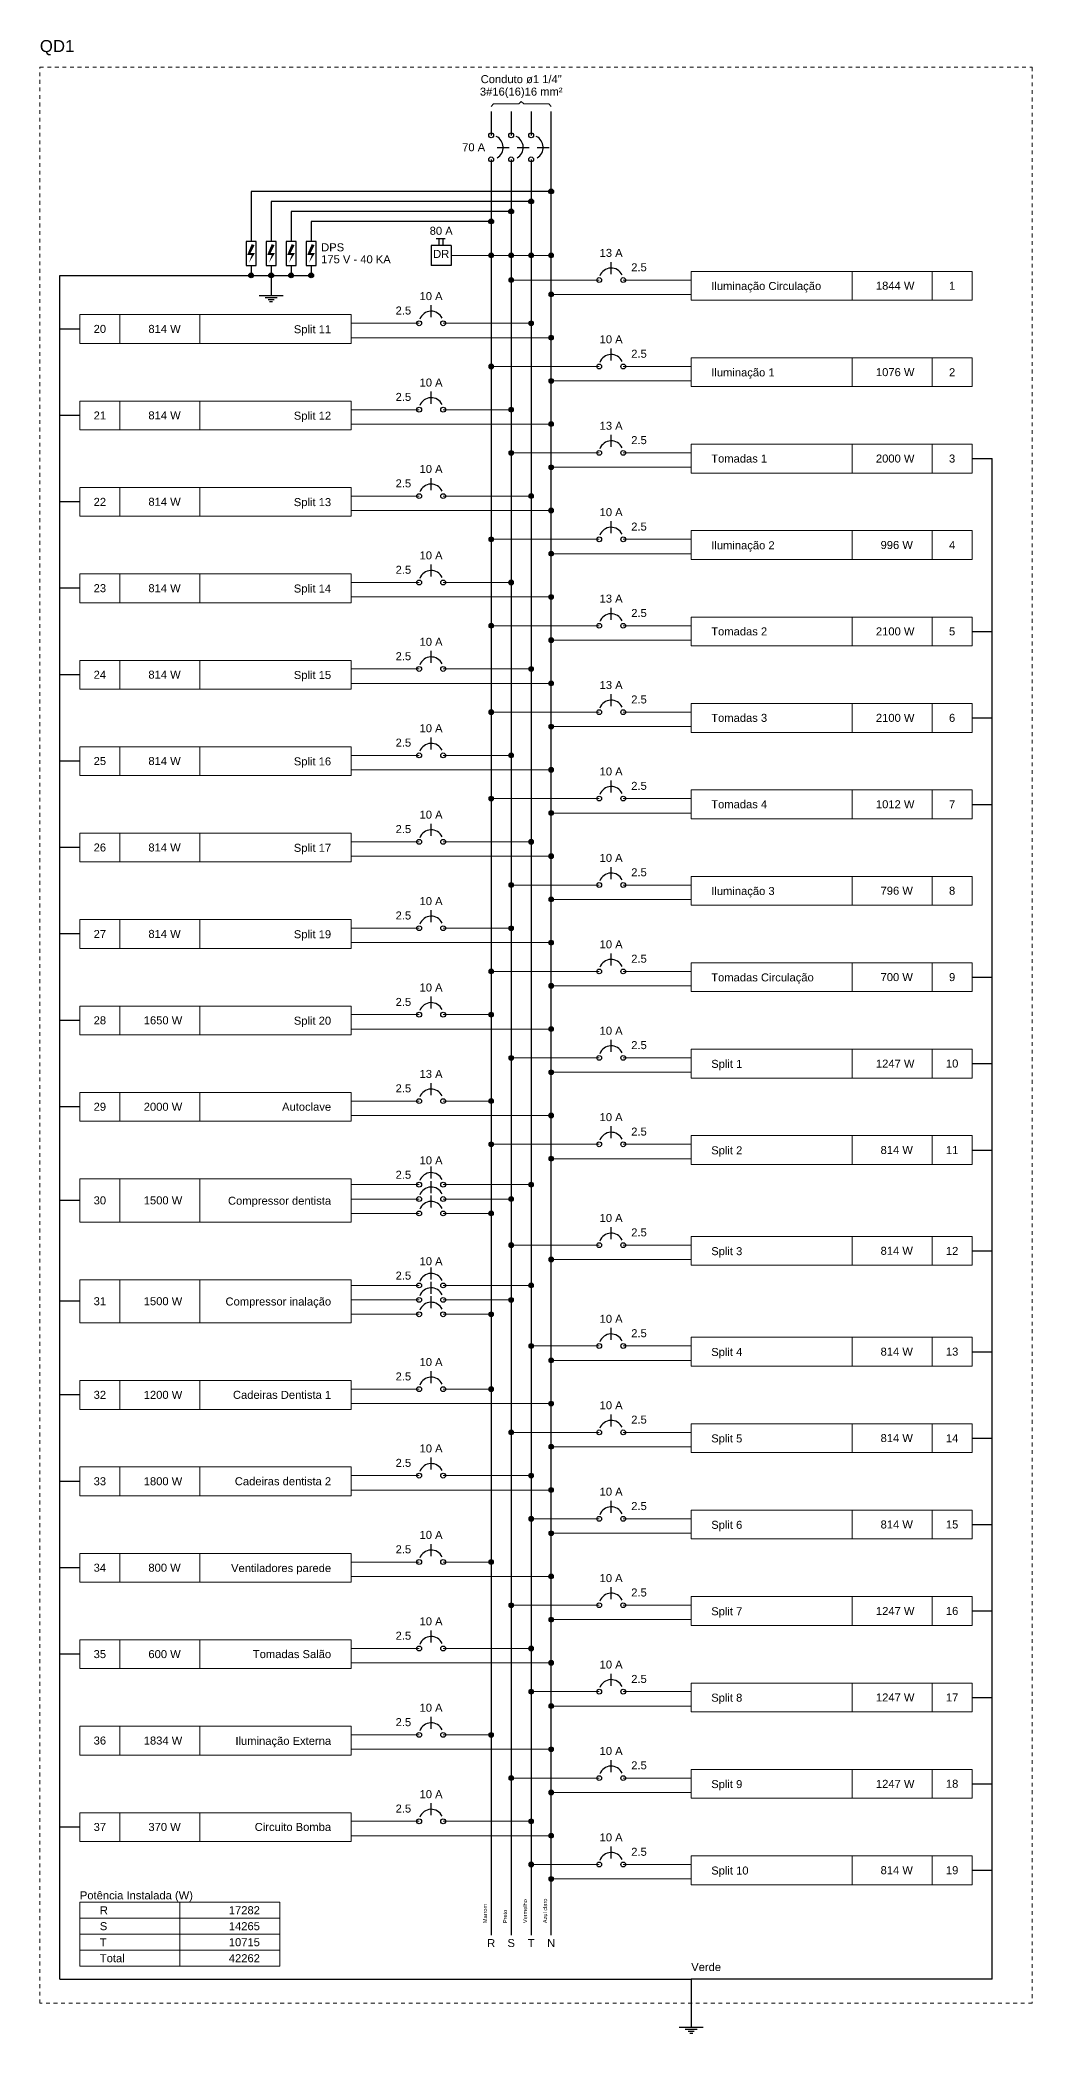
# Model space of a CAD drawing. Header units: millimetres. Extents: x -130 to 1399, y -90 to 1288.
# Drawn here: x 1219.5 to 1245.7, y 1201.4 to 1254.1 of the extents above; entities that cross this region are included whole.
import ezdxf

# ---------------------------------------------------------------- set-up
doc = ezdxf.new("R2010")
doc.units = ezdxf.units.MM
doc.header["$LTSCALE"] = 0.01
doc.linetypes.add('DOT2', pattern=[3.175, 0, -3.175])
for name, color, linetype, lineweight in [('DI-Barramento Fase 1', 6, 'Continuous', 30), ('DI-Barramento Fase 2', 6, 'Continuous', 30), ('DI-Barramento Fase 3', 6, 'Continuous', 30), ('DI-Barramento Neutro', 6, 'Continuous', 30), ('DI-Disjuntor', 1, 'Continuous', 30), ('DI-Fios', 3, 'Continuous', 30), ('DI-Linhas do diagrama', 9, 'Continuous', 20), ('DI-Pontilhado', 7, 'Continuous', 20), ('DI-Textos do diagrama', 7, 'Continuous', 20), ('DI-Título do diagrama', 3, 'Continuous', 30)]:
    doc.layers.add(name, color=color, linetype=linetype, lineweight=lineweight)
doc.styles.add('ARIAL', font='arial.ttf')

msp = doc.modelspace()

# ---------------------------------------------------------------- hatches: boundary and pattern name
at = {"layer": 'DI-Textos do diagrama', "linetype": 'Continuous'}
for points in [[(1225.071, 1248.725), (1225.145, 1248.693), (1225.039, 1248.484), (1225.156, 1248.484), (1224.997, 1248.23), (1225.071, 1248.433), (1224.949, 1248.433), (1225.071, 1248.725)], [(1225.601, 1248.725), (1225.675, 1248.693), (1225.569, 1248.484), (1225.685, 1248.484), (1225.527, 1248.23), (1225.601, 1248.433), (1225.479, 1248.433), (1225.601, 1248.725)], [(1226.13, 1248.725), (1226.204, 1248.693), (1226.098, 1248.484), (1226.215, 1248.484), (1226.056, 1248.23), (1226.13, 1248.433), (1226.008, 1248.433), (1226.13, 1248.725)], [(1226.66, 1248.725), (1226.734, 1248.693), (1226.628, 1248.484), (1226.744, 1248.484), (1226.586, 1248.23), (1226.66, 1248.433), (1226.538, 1248.433), (1226.66, 1248.725)]]:
    msp.add_hatch(color=256, dxfattribs=at).paths.add_polyline_path(points)

# ---------------------------------------------------------------- linework, layer by layer
at = {"layer": 'DI-Barramento Fase 1', "linetype": 'Continuous'}
for p, q in [((1231.409, 1252.237), (1231.409, 1251.602)), ((1231.409, 1250.966), (1231.409, 1203.968))]:
    msp.add_line(p, q, dxfattribs=at)
at = {"layer": 'DI-Barramento Fase 2', "linetype": 'Continuous'}
for p, q in [((1231.939, 1252.237), (1231.939, 1251.602)), ((1231.939, 1250.966), (1231.939, 1203.968))]:
    msp.add_line(p, q, dxfattribs=at)
at = {"layer": 'DI-Barramento Fase 3', "linetype": 'Continuous'}
for p, q in [((1232.468, 1252.237), (1232.468, 1251.602)), ((1232.468, 1250.966), (1232.468, 1203.968))]:
    msp.add_line(p, q, dxfattribs=at)
at = {"layer": 'DI-Barramento Neutro', "linetype": 'Continuous'}
msp.add_line((1232.998, 1203.968), (1232.998, 1252.237), dxfattribs=at)
at = {"layer": 'DI-Disjuntor', "linetype": 'Continuous'}
for p, q in [((1231.568, 1251.284), (1231.886, 1251.284)), ((1232.098, 1251.284), (1232.415, 1251.284)), ((1232.627, 1251.284), (1232.945, 1251.284)), ((1229.953, 1248.875), (1230.191, 1248.875)), ((1230.033, 1248.689), (1230.033, 1248.875)), ((1230.138, 1248.689), (1230.138, 1248.875)), ((1229.821, 1248.689), (1229.821, 1248.16)), ((1230.35, 1248.689), (1229.821, 1248.689)), ((1230.35, 1248.689), (1230.35, 1248.16)), ((1234.586, 1247.931), (1234.586, 1248.249)), ((1230.35, 1248.16), (1229.821, 1248.16)), ((1229.821, 1246.787), (1229.821, 1247.105)), ((1234.586, 1245.644), (1234.586, 1245.961)), ((1229.821, 1244.5), (1229.821, 1244.818)), ((1234.586, 1243.356), (1234.586, 1243.674)), ((1229.821, 1242.212), (1229.821, 1242.53)), ((1234.586, 1241.069), (1234.586, 1241.386)), ((1229.821, 1239.925), (1229.821, 1240.243)), ((1234.586, 1238.781), (1234.586, 1239.099)), ((1229.821, 1237.638), (1229.821, 1237.955)), ((1234.586, 1236.494), (1234.586, 1236.812)), ((1229.821, 1235.35), (1229.821, 1235.668)), ((1234.586, 1234.206), (1234.586, 1234.524)), ((1229.821, 1233.063), (1229.821, 1233.38)), ((1234.586, 1231.919), (1234.586, 1232.237)), ((1229.821, 1230.775), (1229.821, 1231.093)), ((1234.586, 1229.632), (1234.586, 1229.949)), ((1229.821, 1228.488), (1229.821, 1228.806)), ((1234.586, 1227.344), (1234.586, 1227.662)), ((1229.821, 1226.2), (1229.821, 1226.518)), ((1234.586, 1225.057), (1234.586, 1225.374)), ((1229.821, 1223.989), (1229.821, 1224.307)), ((1229.821, 1223.608), (1229.821, 1223.926)), ((1229.821, 1223.227), (1229.821, 1223.544)), ((1234.586, 1222.388), (1234.586, 1222.706)), ((1229.821, 1221.32), (1229.821, 1221.638)), ((1229.821, 1220.939), (1229.821, 1221.257)), ((1229.821, 1220.558), (1229.821, 1220.876)), ((1234.586, 1219.719), (1234.586, 1220.037)), ((1229.821, 1218.576), (1229.821, 1218.893)), ((1234.586, 1217.432), (1234.586, 1217.75)), ((1229.821, 1216.288), (1229.821, 1216.606)), ((1234.586, 1215.144), (1234.586, 1215.462)), ((1229.821, 1214.001), (1229.821, 1214.318)), ((1234.586, 1212.857), (1234.586, 1213.175)), ((1229.821, 1211.713), (1229.821, 1212.031)), ((1234.586, 1210.569), (1234.586, 1210.887)), ((1229.821, 1209.426), (1229.821, 1209.743)), ((1234.586, 1208.282), (1234.586, 1208.6)), ((1229.821, 1207.138), (1229.821, 1207.456)), ((1234.586, 1205.995), (1234.586, 1206.312))]:
    msp.add_line(p, q, dxfattribs=at)
for points in [[(1224.923, 1248.795), (1224.923, 1248.16), (1225.188, 1248.16), (1225.188, 1248.795), (1224.923, 1248.795)], [(1225.452, 1248.795), (1225.452, 1248.16), (1225.717, 1248.16), (1225.717, 1248.795), (1225.452, 1248.795)], [(1225.982, 1248.795), (1225.982, 1248.16), (1226.247, 1248.16), (1226.247, 1248.795), (1225.982, 1248.795)], [(1226.511, 1248.795), (1226.511, 1248.16), (1226.776, 1248.16), (1226.776, 1248.795), (1226.511, 1248.795)]]:
    msp.add_lwpolyline(points, close=True, dxfattribs=at)
for centre in [(1231.409, 1251.602), (1231.939, 1251.602), (1232.468, 1251.602), (1231.409, 1250.966), (1231.939, 1250.966), (1232.468, 1250.966), (1234.269, 1247.772), (1234.904, 1247.772), (1229.503, 1246.628), (1230.138, 1246.628), (1234.269, 1245.485), (1234.904, 1245.485), (1229.503, 1244.341), (1230.138, 1244.341), (1234.269, 1243.197), (1234.904, 1243.197), (1229.503, 1242.054), (1230.138, 1242.054), (1234.269, 1240.91), (1234.904, 1240.91), (1229.503, 1239.766), (1230.138, 1239.766), (1234.269, 1238.622), (1234.904, 1238.622), (1229.503, 1237.479), (1230.138, 1237.479), (1234.269, 1236.335), (1234.904, 1236.335), (1229.503, 1235.191), (1230.138, 1235.191), (1234.269, 1234.048), (1234.904, 1234.048), (1229.503, 1232.904), (1230.138, 1232.904), (1234.269, 1231.76), (1234.904, 1231.76), (1229.503, 1230.616), (1230.138, 1230.616), (1234.269, 1229.473), (1234.904, 1229.473), (1229.503, 1228.329), (1230.138, 1228.329), (1234.269, 1227.185), (1234.904, 1227.185), (1229.503, 1226.042), (1230.138, 1226.042), (1234.269, 1224.898), (1234.904, 1224.898), (1229.503, 1223.83), (1229.503, 1223.449), (1230.138, 1223.83), (1230.138, 1223.449), (1229.503, 1223.068), (1230.138, 1223.068), (1234.269, 1222.229), (1234.904, 1222.229), (1229.503, 1221.162), (1229.503, 1220.78), (1230.138, 1221.162), (1230.138, 1220.78), (1229.503, 1220.399), (1230.138, 1220.399), (1234.269, 1219.56), (1234.904, 1219.56), (1229.503, 1218.417), (1230.138, 1218.417), (1234.269, 1217.273), (1234.904, 1217.273), (1229.503, 1216.129), (1230.138, 1216.129), (1234.269, 1214.986), (1234.904, 1214.986), (1229.503, 1213.842), (1230.138, 1213.842), (1234.269, 1212.698), (1234.904, 1212.698), (1229.503, 1211.554), (1230.138, 1211.554), (1234.269, 1210.411), (1234.904, 1210.411), (1229.503, 1209.267), (1230.138, 1209.267), (1234.269, 1208.123), (1234.904, 1208.123), (1229.503, 1206.979), (1230.138, 1206.979), (1234.269, 1205.836), (1234.904, 1205.836)]:
    msp.add_circle(centre, 0.0635, dxfattribs=at)
for centre, start, end in [((1231.409, 1251.284), 300, 65), ((1231.939, 1251.284), 300, 65), ((1232.468, 1251.284), 300, 65), ((1234.586, 1247.772), 25, 160), ((1229.821, 1246.628), 25, 160), ((1234.586, 1245.485), 25, 160), ((1229.821, 1244.341), 25, 160), ((1234.586, 1243.197), 25, 160), ((1229.821, 1242.054), 25, 160), ((1234.586, 1240.91), 25, 160), ((1229.821, 1239.766), 25, 160), ((1234.586, 1238.622), 25, 160), ((1229.821, 1237.479), 25, 160), ((1234.586, 1236.335), 25, 160), ((1229.821, 1235.191), 25, 160), ((1234.586, 1234.048), 25, 160), ((1229.821, 1232.904), 25, 160), ((1234.586, 1231.76), 25, 160), ((1229.821, 1230.616), 25, 160), ((1234.586, 1229.473), 25, 160), ((1229.821, 1228.329), 25, 160), ((1234.586, 1227.185), 25, 160), ((1229.821, 1226.042), 25, 160), ((1234.586, 1224.898), 25, 160), ((1229.821, 1223.83), 25, 160), ((1229.821, 1223.449), 25, 160), ((1229.821, 1223.068), 25, 160), ((1234.586, 1222.229), 25, 160), ((1229.821, 1221.162), 25, 160), ((1229.821, 1220.78), 25, 160), ((1229.821, 1220.399), 25, 160), ((1234.586, 1219.56), 25, 160), ((1229.821, 1218.417), 25, 160), ((1234.586, 1217.273), 25, 160), ((1229.821, 1216.129), 25, 160), ((1234.586, 1214.986), 25, 160), ((1229.821, 1213.842), 25, 160), ((1234.586, 1212.698), 25, 160), ((1229.821, 1211.554), 25, 160), ((1234.586, 1210.411), 25, 160), ((1229.821, 1209.267), 25, 160), ((1234.586, 1208.123), 25, 160), ((1229.821, 1206.979), 25, 160), ((1234.586, 1205.836), 25, 160)]:
    msp.add_arc(centre, 0.318, start, end, dxfattribs=at)
at = {"layer": 'DI-Fios', "linetype": 'Continuous'}
for p, q in [((1232.998, 1250.119), (1225.055, 1250.119)), ((1225.055, 1250.119), (1225.055, 1248.795)), ((1232.468, 1249.854), (1225.585, 1249.854)), ((1225.585, 1249.854), (1225.585, 1248.795)), ((1231.939, 1249.589), (1226.114, 1249.589)), ((1226.114, 1249.589), (1226.114, 1248.795)), ((1231.409, 1249.325), (1226.644, 1249.325)), ((1226.644, 1249.325), (1226.644, 1248.795)), ((1219.993, 1247.895), (1226.644, 1247.895)), ((1219.993, 1202.803), (1219.993, 1247.895)), ((1225.055, 1248.16), (1225.055, 1247.895)), ((1225.585, 1248.16), (1225.585, 1247.895)), ((1225.585, 1247.895), (1225.585, 1247.366)), ((1226.114, 1248.16), (1226.114, 1247.895)), ((1226.644, 1248.16), (1226.644, 1247.895)), ((1225.267, 1247.366), (1225.902, 1247.366)), ((1225.426, 1247.313), (1225.744, 1247.313)), ((1225.505, 1247.26), (1225.664, 1247.26)), ((1225.545, 1247.207), (1225.625, 1247.207)), ((1220.523, 1246.476), (1219.993, 1246.476)), ((1220.523, 1244.189), (1219.993, 1244.189)), ((1244.138, 1243.045), (1244.668, 1243.045)), ((1244.668, 1202.803), (1244.668, 1243.045)), ((1220.523, 1241.901), (1219.993, 1241.901)), ((1220.523, 1239.614), (1219.993, 1239.614)), ((1244.138, 1238.47), (1244.668, 1238.47)), ((1220.523, 1237.326), (1219.993, 1237.326)), ((1244.138, 1236.182), (1244.668, 1236.182)), ((1220.523, 1235.039), (1219.993, 1235.039)), ((1244.138, 1233.895), (1244.668, 1233.895)), ((1220.523, 1232.751), (1219.993, 1232.751)), ((1220.523, 1230.464), (1219.993, 1230.464)), ((1244.138, 1229.32), (1244.668, 1229.32)), ((1220.523, 1228.176), (1219.993, 1228.176)), ((1244.138, 1227.033), (1244.668, 1227.033)), ((1220.523, 1225.889), (1219.993, 1225.889)), ((1244.138, 1224.745), (1244.668, 1224.745)), ((1220.523, 1223.411), (1219.993, 1223.411)), ((1244.138, 1222.077), (1244.668, 1222.077)), ((1220.523, 1220.742), (1219.993, 1220.742)), ((1244.138, 1219.408), (1244.668, 1219.408)), ((1220.523, 1218.264), (1219.993, 1218.264)), ((1244.138, 1217.12), (1244.668, 1217.12)), ((1220.523, 1215.977), (1219.993, 1215.977)), ((1244.138, 1214.833), (1244.668, 1214.833)), ((1220.523, 1213.689), (1219.993, 1213.689)), ((1244.138, 1212.546), (1244.668, 1212.546)), ((1220.523, 1211.402), (1219.993, 1211.402)), ((1244.138, 1210.258), (1244.668, 1210.258)), ((1244.138, 1207.971), (1244.668, 1207.971)), ((1220.523, 1206.827), (1219.993, 1206.827)), ((1244.138, 1205.683), (1244.668, 1205.683)), ((1219.993, 1202.803), (1236.704, 1202.803)), ((1236.704, 1202.803), (1236.704, 1201.532)), ((1244.668, 1202.803), (1236.704, 1202.803)), ((1236.387, 1201.532), (1237.022, 1201.532)), ((1236.545, 1201.479), (1236.863, 1201.479)), ((1236.625, 1201.426), (1236.784, 1201.426)), ((1236.665, 1201.373), (1236.744, 1201.373))]:
    msp.add_line(p, q, dxfattribs=at)
at = {"layer": 'DI-Fios', "linetype": 'Continuous', "const_width": 0.0635}
for points in [[(1232.5, 1249.854, 1), (1232.436, 1249.854, 1)], [(1233.03, 1250.119, 1), (1232.966, 1250.119, 1)], [(1231.441, 1249.325, 1), (1231.377, 1249.325, 1)], [(1231.971, 1249.589, 1), (1231.907, 1249.589, 1)], [(1225.087, 1247.895, 1), (1225.023, 1247.895, 1)], [(1225.617, 1247.895, 1), (1225.553, 1247.895, 1)], [(1226.146, 1247.895, 1), (1226.082, 1247.895, 1)], [(1226.676, 1247.895, 1), (1226.612, 1247.895, 1)]]:
    msp.add_lwpolyline(points, format="xyb", close=True, dxfattribs=at)
at = {"layer": 'DI-Fios', "linetype": 'Continuous'}
for centre in [(1232.468, 1249.854), (1232.998, 1250.119), (1231.409, 1249.325), (1231.939, 1249.589), (1225.055, 1247.895), (1225.585, 1247.895), (1226.114, 1247.895), (1226.644, 1247.895)]:
    msp.add_circle(centre, 0.0635, dxfattribs=at)
at = {"layer": 'DI-Linhas do diagrama', "linetype": 'Continuous'}
for p, q in [((1231.409, 1248.425), (1230.35, 1248.425)), ((1231.409, 1248.425), (1232.998, 1248.425)), ((1231.939, 1247.772), (1234.269, 1247.772)), ((1234.904, 1247.772), (1236.704, 1247.772)), ((1240.961, 1247.238), (1240.961, 1248.001)), ((1243.079, 1247.238), (1243.079, 1248.001)), ((1232.998, 1247.391), (1236.704, 1247.391)), ((1221.582, 1246.095), (1221.582, 1246.857)), ((1223.7, 1246.095), (1223.7, 1246.857)), ((1227.703, 1246.628), (1229.503, 1246.628)), ((1232.468, 1246.628), (1230.138, 1246.628)), ((1227.703, 1246.247), (1232.998, 1246.247)), ((1240.961, 1244.951), (1240.961, 1245.713)), ((1243.079, 1244.951), (1243.079, 1245.713)), ((1231.409, 1245.485), (1234.269, 1245.485)), ((1232.998, 1245.103), (1236.704, 1245.103)), ((1234.904, 1245.485), (1236.704, 1245.485)), ((1221.582, 1243.807), (1221.582, 1244.57)), ((1223.7, 1243.807), (1223.7, 1244.57)), ((1227.703, 1244.341), (1229.503, 1244.341)), ((1231.939, 1244.341), (1230.138, 1244.341)), ((1227.703, 1243.96), (1232.998, 1243.96)), ((1231.939, 1243.197), (1234.269, 1243.197)), ((1234.904, 1243.197), (1236.704, 1243.197)), ((1240.961, 1242.664), (1240.961, 1243.426)), ((1243.079, 1242.664), (1243.079, 1243.426)), ((1232.998, 1242.816), (1236.704, 1242.816)), ((1221.582, 1241.52), (1221.582, 1242.282)), ((1223.7, 1241.52), (1223.7, 1242.282)), ((1227.703, 1242.054), (1229.503, 1242.054)), ((1232.468, 1242.054), (1230.138, 1242.054)), ((1227.703, 1241.672), (1232.998, 1241.672)), ((1231.409, 1240.91), (1234.269, 1240.91)), ((1234.904, 1240.91), (1236.704, 1240.91)), ((1240.961, 1240.376), (1240.961, 1241.139)), ((1243.079, 1240.376), (1243.079, 1241.139)), ((1232.998, 1240.529), (1236.704, 1240.529)), ((1221.582, 1239.232), (1221.582, 1239.995)), ((1223.7, 1239.232), (1223.7, 1239.995)), ((1227.703, 1239.766), (1229.503, 1239.766)), ((1231.939, 1239.766), (1230.138, 1239.766)), ((1227.703, 1239.385), (1232.998, 1239.385)), ((1240.961, 1238.089), (1240.961, 1238.851)), ((1243.079, 1238.089), (1243.079, 1238.851)), ((1231.409, 1238.622), (1234.269, 1238.622)), ((1232.998, 1238.241), (1236.704, 1238.241)), ((1234.904, 1238.622), (1236.704, 1238.622)), ((1221.582, 1236.945), (1221.582, 1237.707)), ((1223.7, 1236.945), (1223.7, 1237.707)), ((1227.703, 1237.479), (1229.503, 1237.479)), ((1232.468, 1237.479), (1230.138, 1237.479)), ((1227.703, 1237.097), (1232.998, 1237.097)), ((1231.409, 1236.335), (1234.269, 1236.335)), ((1234.904, 1236.335), (1236.704, 1236.335)), ((1240.961, 1235.801), (1240.961, 1236.564)), ((1243.079, 1235.801), (1243.079, 1236.564)), ((1232.998, 1235.954), (1236.704, 1235.954)), ((1221.582, 1234.658), (1221.582, 1235.42)), ((1223.7, 1234.658), (1223.7, 1235.42)), ((1227.703, 1235.191), (1229.503, 1235.191)), ((1231.939, 1235.191), (1230.138, 1235.191)), ((1227.703, 1234.81), (1232.998, 1234.81)), ((1231.409, 1234.048), (1234.269, 1234.048)), ((1234.904, 1234.048), (1236.704, 1234.048)), ((1240.961, 1233.514), (1240.961, 1234.276)), ((1243.079, 1233.514), (1243.079, 1234.276)), ((1232.998, 1233.666), (1236.704, 1233.666)), ((1221.582, 1232.37), (1221.582, 1233.133)), ((1223.7, 1232.37), (1223.7, 1233.133)), ((1227.703, 1232.904), (1229.503, 1232.904)), ((1232.468, 1232.904), (1230.138, 1232.904)), ((1227.703, 1232.523), (1232.998, 1232.523)), ((1240.961, 1231.226), (1240.961, 1231.989)), ((1243.079, 1231.226), (1243.079, 1231.989)), ((1231.939, 1231.76), (1234.269, 1231.76)), ((1232.998, 1231.379), (1236.704, 1231.379)), ((1234.904, 1231.76), (1236.704, 1231.76)), ((1221.582, 1230.083), (1221.582, 1230.845)), ((1223.7, 1230.083), (1223.7, 1230.845)), ((1227.703, 1230.616), (1229.503, 1230.616)), ((1231.939, 1230.616), (1230.138, 1230.616)), ((1227.703, 1230.235), (1232.998, 1230.235)), ((1231.409, 1229.473), (1234.269, 1229.473)), ((1234.904, 1229.473), (1236.704, 1229.473)), ((1240.961, 1228.939), (1240.961, 1229.701)), ((1243.079, 1228.939), (1243.079, 1229.701)), ((1232.998, 1229.091), (1236.704, 1229.091)), ((1221.582, 1227.795), (1221.582, 1228.558)), ((1223.7, 1227.795), (1223.7, 1228.558)), ((1227.703, 1228.329), (1229.503, 1228.329)), ((1231.409, 1228.329), (1230.138, 1228.329)), ((1227.703, 1227.948), (1232.998, 1227.948)), ((1231.939, 1227.185), (1234.269, 1227.185)), ((1234.904, 1227.185), (1236.704, 1227.185)), ((1240.961, 1226.651), (1240.961, 1227.414)), ((1243.079, 1226.651), (1243.079, 1227.414)), ((1232.998, 1226.804), (1236.704, 1226.804)), ((1221.582, 1225.508), (1221.582, 1226.27)), ((1223.7, 1225.508), (1223.7, 1226.27)), ((1227.703, 1226.042), (1229.503, 1226.042)), ((1227.703, 1225.66), (1232.998, 1225.66)), ((1231.409, 1226.042), (1230.138, 1226.042)), ((1240.961, 1224.364), (1240.961, 1225.127)), ((1243.079, 1224.364), (1243.079, 1225.127)), ((1231.409, 1224.898), (1234.269, 1224.898)), ((1232.998, 1224.517), (1236.704, 1224.517)), ((1234.904, 1224.898), (1236.704, 1224.898)), ((1221.582, 1222.839), (1221.582, 1223.983)), ((1223.7, 1222.839), (1223.7, 1223.983)), ((1227.703, 1223.83), (1229.503, 1223.83)), ((1227.703, 1223.449), (1229.503, 1223.449)), ((1232.468, 1223.83), (1230.138, 1223.83)), ((1231.939, 1223.449), (1230.138, 1223.449)), ((1227.703, 1223.068), (1229.503, 1223.068)), ((1231.409, 1223.068), (1230.138, 1223.068)), ((1240.961, 1221.695), (1240.961, 1222.458)), ((1243.079, 1221.695), (1243.079, 1222.458)), ((1231.939, 1222.229), (1234.269, 1222.229)), ((1232.998, 1221.848), (1236.704, 1221.848)), ((1234.904, 1222.229), (1236.704, 1222.229)), ((1221.582, 1220.17), (1221.582, 1221.314)), ((1223.7, 1220.17), (1223.7, 1221.314)), ((1227.703, 1221.162), (1229.503, 1221.162)), ((1227.703, 1220.78), (1229.503, 1220.78)), ((1232.468, 1221.162), (1230.138, 1221.162)), ((1231.939, 1220.78), (1230.138, 1220.78)), ((1227.703, 1220.399), (1229.503, 1220.399)), ((1231.409, 1220.399), (1230.138, 1220.399)), ((1240.961, 1219.027), (1240.961, 1219.789)), ((1243.079, 1219.027), (1243.079, 1219.789)), ((1232.468, 1219.56), (1234.269, 1219.56)), ((1234.904, 1219.56), (1236.704, 1219.56)), ((1232.998, 1219.179), (1236.704, 1219.179)), ((1221.582, 1217.883), (1221.582, 1218.645)), ((1223.7, 1217.883), (1223.7, 1218.645)), ((1227.703, 1218.417), (1229.503, 1218.417)), ((1231.409, 1218.417), (1230.138, 1218.417)), ((1227.703, 1218.035), (1232.998, 1218.035)), ((1231.939, 1217.273), (1234.269, 1217.273)), ((1234.904, 1217.273), (1236.704, 1217.273)), ((1240.961, 1216.739), (1240.961, 1217.502)), ((1243.079, 1216.739), (1243.079, 1217.502)), ((1232.998, 1216.892), (1236.704, 1216.892)), ((1221.582, 1215.596), (1221.582, 1216.358)), ((1223.7, 1215.596), (1223.7, 1216.358)), ((1227.703, 1216.129), (1229.503, 1216.129)), ((1232.468, 1216.129), (1230.138, 1216.129)), ((1227.703, 1215.748), (1232.998, 1215.748)), ((1232.468, 1214.986), (1234.269, 1214.986)), ((1234.904, 1214.986), (1236.704, 1214.986)), ((1240.961, 1214.452), (1240.961, 1215.214)), ((1243.079, 1214.452), (1243.079, 1215.214)), ((1232.998, 1214.604), (1236.704, 1214.604)), ((1221.582, 1213.308), (1221.582, 1214.071)), ((1223.7, 1213.308), (1223.7, 1214.071)), ((1227.703, 1213.842), (1229.503, 1213.842)), ((1227.703, 1213.461), (1232.998, 1213.461)), ((1231.409, 1213.842), (1230.138, 1213.842)), ((1240.961, 1212.164), (1240.961, 1212.927)), ((1243.079, 1212.164), (1243.079, 1212.927)), ((1231.939, 1212.698), (1234.269, 1212.698)), ((1234.904, 1212.698), (1236.704, 1212.698)), ((1232.998, 1212.317), (1236.704, 1212.317)), ((1221.582, 1211.021), (1221.582, 1211.783)), ((1223.7, 1211.021), (1223.7, 1211.783)), ((1227.703, 1211.554), (1229.503, 1211.554)), ((1232.468, 1211.554), (1230.138, 1211.554)), ((1227.703, 1211.173), (1232.998, 1211.173)), ((1232.468, 1210.411), (1234.269, 1210.411)), ((1234.904, 1210.411), (1236.704, 1210.411)), ((1240.961, 1209.877), (1240.961, 1210.639)), ((1243.079, 1209.877), (1243.079, 1210.639)), ((1232.998, 1210.029), (1236.704, 1210.029)), ((1221.582, 1208.733), (1221.582, 1209.496)), ((1223.7, 1208.733), (1223.7, 1209.496)), ((1227.703, 1209.267), (1229.503, 1209.267)), ((1231.409, 1209.267), (1230.138, 1209.267)), ((1227.703, 1208.886), (1232.998, 1208.886)), ((1231.939, 1208.123), (1234.269, 1208.123)), ((1234.904, 1208.123), (1236.704, 1208.123)), ((1240.961, 1207.589), (1240.961, 1208.352)), ((1243.079, 1207.589), (1243.079, 1208.352)), ((1232.998, 1207.742), (1236.704, 1207.742)), ((1221.582, 1206.446), (1221.582, 1207.208)), ((1223.7, 1206.446), (1223.7, 1207.208)), ((1227.703, 1206.979), (1229.503, 1206.979)), ((1227.703, 1206.598), (1232.998, 1206.598)), ((1232.468, 1206.979), (1230.138, 1206.979)), ((1240.961, 1205.302), (1240.961, 1206.065)), ((1243.079, 1205.302), (1243.079, 1206.065)), ((1232.468, 1205.836), (1234.269, 1205.836)), ((1234.904, 1205.836), (1236.704, 1205.836)), ((1232.998, 1205.455), (1236.704, 1205.455)), ((1223.17, 1204.412), (1223.17, 1204.836)), ((1223.17, 1203.989), (1223.17, 1204.412)), ((1223.17, 1203.565), (1223.17, 1203.989)), ((1223.17, 1203.142), (1223.17, 1203.565))]:
    msp.add_line(p, q, dxfattribs=at)
at = {"layer": 'DI-Linhas do diagrama', "linetype": 'Continuous', "const_width": 0.0635}
for points in [[(1231.441, 1248.425, 1), (1231.377, 1248.425, 1)], [(1231.971, 1248.425, 1), (1231.907, 1248.425, 1)], [(1232.5, 1248.425, 1), (1232.436, 1248.425, 1)], [(1233.03, 1248.425, 1), (1232.966, 1248.425, 1)], [(1231.971, 1247.772, 1), (1231.907, 1247.772, 1)], [(1233.03, 1247.391, 1), (1232.966, 1247.391, 1)], [(1232.5, 1246.628, 1), (1232.436, 1246.628, 1)], [(1233.03, 1246.247, 1), (1232.966, 1246.247, 1)], [(1231.441, 1245.485, 1), (1231.377, 1245.485, 1)], [(1233.03, 1245.103, 1), (1232.966, 1245.103, 1)], [(1231.971, 1244.341, 1), (1231.907, 1244.341, 1)], [(1233.03, 1243.96, 1), (1232.966, 1243.96, 1)], [(1231.971, 1243.197, 1), (1231.907, 1243.197, 1)], [(1233.03, 1242.816, 1), (1232.966, 1242.816, 1)], [(1232.5, 1242.054, 1), (1232.436, 1242.054, 1)], [(1233.03, 1241.672, 1), (1232.966, 1241.672, 1)], [(1231.441, 1240.91, 1), (1231.377, 1240.91, 1)], [(1233.03, 1240.529, 1), (1232.966, 1240.529, 1)], [(1231.971, 1239.766, 1), (1231.907, 1239.766, 1)], [(1233.03, 1239.385, 1), (1232.966, 1239.385, 1)], [(1231.441, 1238.622, 1), (1231.377, 1238.622, 1)], [(1233.03, 1238.241, 1), (1232.966, 1238.241, 1)], [(1232.5, 1237.479, 1), (1232.436, 1237.479, 1)], [(1233.03, 1237.097, 1), (1232.966, 1237.097, 1)], [(1231.441, 1236.335, 1), (1231.377, 1236.335, 1)], [(1233.03, 1235.954, 1), (1232.966, 1235.954, 1)], [(1231.971, 1235.191, 1), (1231.907, 1235.191, 1)], [(1233.03, 1234.81, 1), (1232.966, 1234.81, 1)], [(1231.441, 1234.048, 1), (1231.377, 1234.048, 1)], [(1233.03, 1233.666, 1), (1232.966, 1233.666, 1)], [(1232.5, 1232.904, 1), (1232.436, 1232.904, 1)], [(1233.03, 1232.523, 1), (1232.966, 1232.523, 1)], [(1231.971, 1231.76, 1), (1231.907, 1231.76, 1)], [(1233.03, 1231.379, 1), (1232.966, 1231.379, 1)], [(1231.971, 1230.616, 1), (1231.907, 1230.616, 1)], [(1233.03, 1230.235, 1), (1232.966, 1230.235, 1)], [(1231.441, 1229.473, 1), (1231.377, 1229.473, 1)], [(1233.03, 1229.091, 1), (1232.966, 1229.091, 1)], [(1231.441, 1228.329, 1), (1231.377, 1228.329, 1)], [(1233.03, 1227.948, 1), (1232.966, 1227.948, 1)], [(1231.971, 1227.185, 1), (1231.907, 1227.185, 1)], [(1233.03, 1226.804, 1), (1232.966, 1226.804, 1)], [(1231.441, 1226.042, 1), (1231.377, 1226.042, 1)], [(1233.03, 1225.66, 1), (1232.966, 1225.66, 1)], [(1231.441, 1224.898, 1), (1231.377, 1224.898, 1)], [(1233.03, 1224.517, 1), (1232.966, 1224.517, 1)], [(1231.971, 1223.449, 1), (1231.907, 1223.449, 1)], [(1232.5, 1223.83, 1), (1232.436, 1223.83, 1)], [(1231.441, 1223.068, 1), (1231.377, 1223.068, 1)], [(1231.971, 1222.229, 1), (1231.907, 1222.229, 1)], [(1233.03, 1221.848, 1), (1232.966, 1221.848, 1)], [(1231.971, 1220.78, 1), (1231.907, 1220.78, 1)], [(1232.5, 1221.162, 1), (1232.436, 1221.162, 1)], [(1231.441, 1220.399, 1), (1231.377, 1220.399, 1)], [(1232.5, 1219.56, 1), (1232.436, 1219.56, 1)], [(1233.03, 1219.179, 1), (1232.966, 1219.179, 1)], [(1231.441, 1218.417, 1), (1231.377, 1218.417, 1)], [(1233.03, 1218.035, 1), (1232.966, 1218.035, 1)], [(1231.971, 1217.273, 1), (1231.907, 1217.273, 1)], [(1233.03, 1216.892, 1), (1232.966, 1216.892, 1)], [(1232.5, 1216.129, 1), (1232.436, 1216.129, 1)], [(1233.03, 1215.748, 1), (1232.966, 1215.748, 1)], [(1232.5, 1214.986, 1), (1232.436, 1214.986, 1)], [(1233.03, 1214.604, 1), (1232.966, 1214.604, 1)], [(1231.441, 1213.842, 1), (1231.377, 1213.842, 1)], [(1233.03, 1213.461, 1), (1232.966, 1213.461, 1)], [(1231.971, 1212.698, 1), (1231.907, 1212.698, 1)], [(1233.03, 1212.317, 1), (1232.966, 1212.317, 1)], [(1232.5, 1211.554, 1), (1232.436, 1211.554, 1)], [(1233.03, 1211.173, 1), (1232.966, 1211.173, 1)], [(1232.5, 1210.411, 1), (1232.436, 1210.411, 1)], [(1233.03, 1210.029, 1), (1232.966, 1210.029, 1)], [(1231.441, 1209.267, 1), (1231.377, 1209.267, 1)], [(1233.03, 1208.886, 1), (1232.966, 1208.886, 1)], [(1231.971, 1208.123, 1), (1231.907, 1208.123, 1)], [(1233.03, 1207.742, 1), (1232.966, 1207.742, 1)], [(1232.5, 1206.979, 1), (1232.436, 1206.979, 1)], [(1233.03, 1206.598, 1), (1232.966, 1206.598, 1)], [(1232.5, 1205.836, 1), (1232.436, 1205.836, 1)], [(1233.03, 1205.455, 1), (1232.966, 1205.455, 1)]]:
    msp.add_lwpolyline(points, format="xyb", close=True, dxfattribs=at)
at = {"layer": 'DI-Linhas do diagrama', "linetype": 'Continuous'}
for points in [[(1236.704, 1247.238), (1236.704, 1248.001), (1244.138, 1248.001), (1244.138, 1247.238), (1236.704, 1247.238)], [(1220.523, 1246.095), (1220.523, 1246.857), (1227.703, 1246.857), (1227.703, 1246.095), (1220.523, 1246.095)], [(1236.704, 1244.951), (1236.704, 1245.713), (1244.138, 1245.713), (1244.138, 1244.951), (1236.704, 1244.951)], [(1220.523, 1243.807), (1220.523, 1244.57), (1227.703, 1244.57), (1227.703, 1243.807), (1220.523, 1243.807)], [(1236.704, 1242.664), (1236.704, 1243.426), (1244.138, 1243.426), (1244.138, 1242.664), (1236.704, 1242.664)], [(1220.523, 1241.52), (1220.523, 1242.282), (1227.703, 1242.282), (1227.703, 1241.52), (1220.523, 1241.52)], [(1236.704, 1240.376), (1236.704, 1241.139), (1244.138, 1241.139), (1244.138, 1240.376), (1236.704, 1240.376)], [(1220.523, 1239.232), (1220.523, 1239.995), (1227.703, 1239.995), (1227.703, 1239.232), (1220.523, 1239.232)], [(1236.704, 1238.089), (1236.704, 1238.851), (1244.138, 1238.851), (1244.138, 1238.089), (1236.704, 1238.089)], [(1220.523, 1236.945), (1220.523, 1237.707), (1227.703, 1237.707), (1227.703, 1236.945), (1220.523, 1236.945)], [(1236.704, 1235.801), (1236.704, 1236.564), (1244.138, 1236.564), (1244.138, 1235.801), (1236.704, 1235.801)], [(1220.523, 1234.658), (1220.523, 1235.42), (1227.703, 1235.42), (1227.703, 1234.658), (1220.523, 1234.658)], [(1236.704, 1233.514), (1236.704, 1234.276), (1244.138, 1234.276), (1244.138, 1233.514), (1236.704, 1233.514)], [(1220.523, 1232.37), (1220.523, 1233.133), (1227.703, 1233.133), (1227.703, 1232.37), (1220.523, 1232.37)], [(1236.704, 1231.226), (1236.704, 1231.989), (1244.138, 1231.989), (1244.138, 1231.226), (1236.704, 1231.226)], [(1220.523, 1230.083), (1220.523, 1230.845), (1227.703, 1230.845), (1227.703, 1230.083), (1220.523, 1230.083)], [(1236.704, 1228.939), (1236.704, 1229.701), (1244.138, 1229.701), (1244.138, 1228.939), (1236.704, 1228.939)], [(1220.523, 1227.795), (1220.523, 1228.558), (1227.703, 1228.558), (1227.703, 1227.795), (1220.523, 1227.795)], [(1236.704, 1226.651), (1236.704, 1227.414), (1244.138, 1227.414), (1244.138, 1226.651), (1236.704, 1226.651)], [(1220.523, 1225.508), (1220.523, 1226.27), (1227.703, 1226.27), (1227.703, 1225.508), (1220.523, 1225.508)], [(1236.704, 1224.364), (1236.704, 1225.127), (1244.138, 1225.127), (1244.138, 1224.364), (1236.704, 1224.364)], [(1220.523, 1222.839), (1220.523, 1223.983), (1227.703, 1223.983), (1227.703, 1222.839), (1220.523, 1222.839)], [(1236.704, 1221.695), (1236.704, 1222.458), (1244.138, 1222.458), (1244.138, 1221.695), (1236.704, 1221.695)], [(1220.523, 1220.17), (1220.523, 1221.314), (1227.703, 1221.314), (1227.703, 1220.17), (1220.523, 1220.17)], [(1236.704, 1219.027), (1236.704, 1219.789), (1244.138, 1219.789), (1244.138, 1219.027), (1236.704, 1219.027)], [(1220.523, 1217.883), (1220.523, 1218.645), (1227.703, 1218.645), (1227.703, 1217.883), (1220.523, 1217.883)], [(1236.704, 1216.739), (1236.704, 1217.502), (1244.138, 1217.502), (1244.138, 1216.739), (1236.704, 1216.739)], [(1220.523, 1215.596), (1220.523, 1216.358), (1227.703, 1216.358), (1227.703, 1215.596), (1220.523, 1215.596)], [(1236.704, 1214.452), (1236.704, 1215.214), (1244.138, 1215.214), (1244.138, 1214.452), (1236.704, 1214.452)], [(1220.523, 1213.308), (1220.523, 1214.071), (1227.703, 1214.071), (1227.703, 1213.308), (1220.523, 1213.308)], [(1236.704, 1212.164), (1236.704, 1212.927), (1244.138, 1212.927), (1244.138, 1212.164), (1236.704, 1212.164)], [(1220.523, 1211.021), (1220.523, 1211.783), (1227.703, 1211.783), (1227.703, 1211.021), (1220.523, 1211.021)], [(1236.704, 1209.877), (1236.704, 1210.639), (1244.138, 1210.639), (1244.138, 1209.877), (1236.704, 1209.877)], [(1220.523, 1208.733), (1220.523, 1209.496), (1227.703, 1209.496), (1227.703, 1208.733), (1220.523, 1208.733)], [(1236.704, 1207.589), (1236.704, 1208.352), (1244.138, 1208.352), (1244.138, 1207.589), (1236.704, 1207.589)], [(1220.523, 1206.446), (1220.523, 1207.208), (1227.703, 1207.208), (1227.703, 1206.446), (1220.523, 1206.446)], [(1236.704, 1205.302), (1236.704, 1206.065), (1244.138, 1206.065), (1244.138, 1205.302), (1236.704, 1205.302)], [(1220.523, 1204.412), (1220.523, 1204.836), (1225.818, 1204.836), (1225.818, 1204.412), (1220.523, 1204.412)], [(1220.523, 1203.989), (1220.523, 1204.412), (1225.818, 1204.412), (1225.818, 1203.989), (1220.523, 1203.989)], [(1220.523, 1203.565), (1220.523, 1203.989), (1225.818, 1203.989), (1225.818, 1203.565), (1220.523, 1203.565)], [(1220.523, 1203.142), (1220.523, 1203.565), (1225.818, 1203.565), (1225.818, 1203.142), (1220.523, 1203.142)]]:
    msp.add_lwpolyline(points, close=True, dxfattribs=at)
for centre in [(1231.409, 1248.425), (1231.939, 1248.425), (1232.468, 1248.425), (1232.998, 1248.425), (1231.939, 1247.772), (1232.998, 1247.391), (1232.468, 1246.628), (1232.998, 1246.247), (1231.409, 1245.485), (1232.998, 1245.103), (1231.939, 1244.341), (1232.998, 1243.96), (1231.939, 1243.197), (1232.998, 1242.816), (1232.468, 1242.054), (1232.998, 1241.672), (1231.409, 1240.91), (1232.998, 1240.529), (1231.939, 1239.766), (1232.998, 1239.385), (1231.409, 1238.622), (1232.998, 1238.241), (1232.468, 1237.479), (1232.998, 1237.097), (1231.409, 1236.335), (1232.998, 1235.954), (1231.939, 1235.191), (1232.998, 1234.81), (1231.409, 1234.048), (1232.998, 1233.666), (1232.468, 1232.904), (1232.998, 1232.523), (1231.939, 1231.76), (1232.998, 1231.379), (1231.939, 1230.616), (1232.998, 1230.235), (1231.409, 1229.473), (1232.998, 1229.091), (1231.409, 1228.329), (1232.998, 1227.948), (1231.939, 1227.185), (1232.998, 1226.804), (1231.409, 1226.042), (1232.998, 1225.66), (1231.409, 1224.898), (1232.998, 1224.517), (1231.939, 1223.449), (1232.468, 1223.83), (1231.409, 1223.068), (1231.939, 1222.229), (1232.998, 1221.848), (1231.939, 1220.78), (1232.468, 1221.162), (1231.409, 1220.399), (1232.468, 1219.56), (1232.998, 1219.179), (1231.409, 1218.417), (1232.998, 1218.035), (1231.939, 1217.273), (1232.998, 1216.892), (1232.468, 1216.129), (1232.998, 1215.748), (1232.468, 1214.986), (1232.998, 1214.604), (1231.409, 1213.842), (1232.998, 1213.461), (1231.939, 1212.698), (1232.998, 1212.317), (1232.468, 1211.554), (1232.998, 1211.173), (1232.468, 1210.411), (1232.998, 1210.029), (1231.409, 1209.267), (1232.998, 1208.886), (1231.939, 1208.123), (1232.998, 1207.742), (1232.468, 1206.979), (1232.998, 1206.598), (1232.468, 1205.836), (1232.998, 1205.455)]:
    msp.add_circle(centre, 0.0635, dxfattribs=at)
at = {"layer": 'DI-Pontilhado', "linetype": 'DOT2', "ltscale": 0.05}
msp.add_lwpolyline([(1219.464, 1202.167), (1219.464, 1253.402), (1245.727, 1253.402), (1245.727, 1202.167), (1219.464, 1202.167)], close=True, dxfattribs=at)
at = {"layer": 'DI-Textos do diagrama', "linetype": 'Continuous'}
for p, q in [((1231.409, 1252.369), (1231.475, 1252.435)), ((1231.475, 1252.435), (1232.137, 1252.435)), ((1232.137, 1252.435), (1232.204, 1252.502)), ((1232.204, 1252.502), (1232.27, 1252.435)), ((1232.27, 1252.435), (1232.932, 1252.435)), ((1232.932, 1252.435), (1232.998, 1252.369))]:
    msp.add_line(p, q, dxfattribs=at)

# ---------------------------------------------------------------- texts
at = {"layer": 'DI-Barramento Fase 1', "insert": (1231.303, 1204.285), "char_height": 0.1059, "width": 0.76248, "attachment_point": 7, "rotation": 90.0002, "line_spacing_factor": 0.798, "style": 'ARIAL'}
msp.add_mtext('Marrom', dxfattribs=at)
at = {"layer": 'DI-Barramento Fase 1', "insert": (1231.409, 1203.65), "char_height": 0.212, "width": 0.25416, "attachment_point": 8, "line_spacing_factor": 0.798, "style": 'ARIAL'}
msp.add_mtext('R', dxfattribs=at)
at = {"layer": 'DI-Barramento Fase 2', "insert": (1231.833, 1204.285), "char_height": 0.1059, "width": 0.6354, "attachment_point": 7, "rotation": 90.0002, "line_spacing_factor": 0.798, "style": 'ARIAL'}
msp.add_mtext('Preto', dxfattribs=at)
at = {"layer": 'DI-Barramento Fase 2', "insert": (1231.939, 1203.65), "char_height": 0.212, "width": 0.25416, "attachment_point": 8, "line_spacing_factor": 0.798, "style": 'ARIAL'}
msp.add_mtext('S', dxfattribs=at)
at = {"layer": 'DI-Barramento Fase 3', "insert": (1232.362, 1204.285), "char_height": 0.1059, "width": 1.01664, "attachment_point": 7, "rotation": 90.0002, "line_spacing_factor": 0.798, "style": 'ARIAL'}
msp.add_mtext('Vermelho', dxfattribs=at)
at = {"layer": 'DI-Barramento Fase 3', "insert": (1232.468, 1203.65), "char_height": 0.212, "width": 0.25416, "attachment_point": 8, "line_spacing_factor": 0.798, "style": 'ARIAL'}
msp.add_mtext('T', dxfattribs=at)
at = {"layer": 'DI-Barramento Neutro', "insert": (1232.892, 1204.285), "char_height": 0.1059, "width": 1.2708, "attachment_point": 7, "rotation": 90.0002, "line_spacing_factor": 0.798, "style": 'ARIAL'}
msp.add_mtext('Azul claro', dxfattribs=at)
at = {"layer": 'DI-Barramento Neutro', "insert": (1232.998, 1203.65), "char_height": 0.212, "width": 0.25416, "attachment_point": 8, "line_spacing_factor": 0.798, "style": 'ARIAL'}
msp.add_mtext('N', dxfattribs=at)
at = {"layer": 'DI-Disjuntor', "insert": (1230.086, 1248.358), "char_height": 0.2118, "width": 0.50832, "attachment_point": 8, "line_spacing_factor": 0.798, "style": 'ARIAL'}
msp.add_mtext('DR', dxfattribs=at)
at = {"layer": 'DI-Fios', "insert": (1236.704, 1203.014), "char_height": 0.2118, "width": 1.2708, "attachment_point": 7, "line_spacing_factor": 0.798, "style": 'ARIAL'}
msp.add_mtext('Verde', dxfattribs=at)
at = {"layer": 'DI-Linhas do diagrama', "line_spacing_factor": 0.798, "style": 'ARIAL'}
for s, insert, char_height, width, attachment_point in [('R', (1221.052, 1204.518), 0.212, 0.25416, 7), (' 17282', (1225.288, 1204.518), 0.2118, 1.52496, 9), ('S', (1221.052, 1204.095), 0.212, 0.25416, 7), (' 14265', (1225.288, 1204.095), 0.2118, 1.52496, 9), (' 10715', (1225.288, 1203.671), 0.2118, 1.52496, 9), ('T', (1221.052, 1203.671), 0.212, 0.25416, 7), ('Total', (1221.052, 1203.247), 0.2118, 1.2708, 7), (' 42262', (1225.288, 1203.247), 0.2118, 1.52496, 9)]:
    msp.add_mtext(s, dxfattribs=dict(at, insert=insert, char_height=char_height, width=width, attachment_point=attachment_point))
at = {"layer": 'DI-Textos do diagrama', "line_spacing_factor": 0.798, "style": 'ARIAL'}
for s, insert, char_height, width, attachment_point in [('Conduto ø1 1/4"', (1232.204, 1252.978), 0.2118, 3.8124, 8), ('3#16(16)16 mm²', (1232.204, 1252.59), 0.2118, 3.55824, 8), (' 70 A', (1231.25, 1251.178), 0.2118, 1.2708, 9), ('DPS', (1226.909, 1248.53), 0.2118, 0.76248, 7), ('80 A', (1230.086, 1248.967), 0.2118, 1.01664, 8), ('175 V - 40 KA', (1226.909, 1248.213), 0.2118, 3.30408, 7), ('    13 A', (1233.951, 1248.382), 0.2118, 2.03328, 7), ('2.5', (1235.116, 1248.001), 0.2118, 0.76248, 7), ('Iluminação Circulação', (1237.234, 1247.444), 0.2118, 5.33736, 7), ('  1844 W', (1242.02, 1247.514), 0.2118, 2.03328, 8), ('1', (1243.609, 1247.514), 0.212, 0.25416, 8), ('    10 A', (1229.185, 1247.238), 0.2118, 2.03328, 7), ('2.5', (1229.291, 1246.857), 0.2118, 0.76248, 9), ('20', (1221.052, 1246.37), 0.2118, 0.50832, 8), ('   814 W', (1222.641, 1246.37), 0.2118, 2.03328, 8), ('Split 11', (1227.173, 1246.3), 0.2118, 2.03328, 9), ('    10 A', (1233.951, 1246.095), 0.2118, 2.03328, 7), ('2.5', (1235.116, 1245.713), 0.2118, 0.76248, 7), ('    10 A', (1229.185, 1244.951), 0.2118, 2.03328, 7), ('Iluminação 1', (1237.234, 1245.156), 0.2118, 3.04992, 7), ('  1076 W', (1242.02, 1245.226), 0.2118, 2.03328, 8), ('2', (1243.609, 1245.226), 0.212, 0.25416, 8), ('2.5', (1229.291, 1244.57), 0.2118, 0.76248, 9), ('21', (1221.052, 1244.082), 0.2118, 0.50832, 8), ('   814 W', (1222.641, 1244.082), 0.2118, 2.03328, 8), ('Split 12', (1227.173, 1244.012), 0.2118, 2.03328, 9), ('    13 A', (1233.951, 1243.807), 0.2118, 2.03328, 7), ('2.5', (1235.116, 1243.426), 0.2118, 0.76248, 7), ('Tomadas 1', (1237.234, 1242.939), 0.2118, 2.28744, 7), ('  2000 W', (1242.02, 1242.939), 0.2118, 2.03328, 8), ('3', (1243.609, 1242.939), 0.212, 0.25416, 8), ('2.5', (1229.291, 1242.282), 0.2118, 0.76248, 9), ('    10 A', (1229.185, 1242.663), 0.2118, 2.03328, 7), ('22', (1221.052, 1241.795), 0.2118, 0.50832, 8), ('   814 W', (1222.641, 1241.795), 0.2118, 2.03328, 8), ('Split 13', (1227.173, 1241.725), 0.2118, 2.03328, 9), ('    10 A', (1233.951, 1241.52), 0.2118, 2.03328, 7), ('2.5', (1235.116, 1241.138), 0.2118, 0.76248, 7), ('Iluminação 2', (1237.234, 1240.581), 0.2118, 3.04992, 7), ('   996 W', (1242.02, 1240.651), 0.2118, 2.03328, 8), ('4', (1243.609, 1240.651), 0.212, 0.25416, 8), ('    10 A', (1229.185, 1240.376), 0.2118, 2.03328, 7), ('2.5', (1229.291, 1239.995), 0.2118, 0.76248, 9), ('23', (1221.052, 1239.508), 0.2118, 0.50832, 8), ('   814 W', (1222.641, 1239.508), 0.2118, 2.03328, 8), ('Split 14', (1227.173, 1239.438), 0.2118, 2.03328, 9), ('    13 A', (1233.951, 1239.232), 0.2118, 2.03328, 7), ('2.5', (1235.116, 1238.851), 0.2118, 0.76248, 7), ('    10 A', (1229.185, 1238.088), 0.2118, 2.03328, 7), ('Tomadas 2', (1237.234, 1238.364), 0.2118, 2.28744, 7), ('  2100 W', (1242.02, 1238.364), 0.2118, 2.03328, 8), ('5', (1243.609, 1238.364), 0.212, 0.25416, 8), ('2.5', (1229.291, 1237.707), 0.2118, 0.76248, 9), ('24', (1221.052, 1237.22), 0.2118, 0.50832, 8), ('   814 W', (1222.641, 1237.22), 0.2118, 2.03328, 8), ('Split 15', (1227.173, 1237.15), 0.2118, 2.03328, 9), ('    13 A', (1233.951, 1236.945), 0.2118, 2.03328, 7), ('2.5', (1235.116, 1236.563), 0.2118, 0.76248, 7), ('Tomadas 3', (1237.234, 1236.076), 0.2118, 2.28744, 7), ('  2100 W', (1242.02, 1236.076), 0.2118, 2.03328, 8), ('6', (1243.609, 1236.076), 0.212, 0.25416, 8), ('2.5', (1229.291, 1235.42), 0.2118, 0.76248, 9), ('    10 A', (1229.185, 1235.801), 0.2118, 2.03328, 7), ('25', (1221.052, 1234.933), 0.2118, 0.50832, 8), ('   814 W', (1222.641, 1234.933), 0.2118, 2.03328, 8), ('Split 16', (1227.173, 1234.863), 0.2118, 2.03328, 9), ('    10 A', (1233.951, 1234.657), 0.2118, 2.03328, 7), ('2.5', (1235.116, 1234.276), 0.2118, 0.76248, 7), ('Tomadas 4', (1237.234, 1233.789), 0.2118, 2.28744, 7), ('  1012 W', (1242.02, 1233.789), 0.2118, 2.03328, 8), ('7', (1243.609, 1233.789), 0.212, 0.25416, 8), ('    10 A', (1229.185, 1233.514), 0.2118, 2.03328, 7), ('2.5', (1229.291, 1233.132), 0.2118, 0.76248, 9), ('26', (1221.052, 1232.645), 0.2118, 0.50832, 8), ('   814 W', (1222.641, 1232.645), 0.2118, 2.03328, 8), ('Split 17', (1227.173, 1232.575), 0.2118, 2.03328, 9), ('    10 A', (1233.951, 1232.37), 0.2118, 2.03328, 7), ('2.5', (1235.116, 1231.989), 0.2118, 0.76248, 7), ('    10 A', (1229.185, 1231.226), 0.2118, 2.03328, 7), ('Iluminação 3', (1237.234, 1231.431), 0.2118, 3.04992, 7), ('   796 W', (1242.02, 1231.501), 0.2118, 2.03328, 8), ('8', (1243.609, 1231.501), 0.212, 0.25416, 8), ('2.5', (1229.291, 1230.845), 0.2118, 0.76248, 9), ('27', (1221.052, 1230.358), 0.2118, 0.50832, 8), ('   814 W', (1222.641, 1230.358), 0.2118, 2.03328, 8), ('Split 19', (1227.173, 1230.288), 0.2118, 2.03328, 9), ('    10 A', (1233.951, 1230.082), 0.2118, 2.03328, 7), ('2.5', (1235.116, 1229.701), 0.2118, 0.76248, 7), ('Tomadas Circulação', (1237.234, 1229.144), 0.2118, 4.57488, 7), ('   700 W', (1242.02, 1229.214), 0.2118, 2.03328, 8), ('9', (1243.609, 1229.214), 0.212, 0.25416, 8), ('2.5', (1229.291, 1228.557), 0.2118, 0.76248, 9), ('    10 A', (1229.185, 1228.939), 0.2118, 2.03328, 7), ('28', (1221.052, 1228.07), 0.2118, 0.50832, 8), ('  1650 W', (1222.641, 1228.07), 0.2118, 2.03328, 8), ('Split 20', (1227.173, 1228), 0.2118, 2.03328, 9), ('    10 A', (1233.951, 1227.795), 0.2118, 2.03328, 7), ('2.5', (1235.116, 1227.414), 0.2118, 0.76248, 7), ('Split 1', (1237.234, 1226.857), 0.2118, 1.77912, 7), ('  1247 W', (1242.02, 1226.927), 0.2118, 2.03328, 8), ('10', (1243.609, 1226.927), 0.2118, 0.50832, 8), ('    13 A', (1229.185, 1226.651), 0.2118, 2.03328, 7), ('2.5', (1229.291, 1226.27), 0.2118, 0.76248, 9), ('29', (1221.052, 1225.783), 0.2118, 0.50832, 8), ('  2000 W', (1222.641, 1225.783), 0.2118, 2.03328, 8), ('Autoclave', (1227.173, 1225.783), 0.2118, 2.28744, 9), ('    10 A', (1233.951, 1225.508), 0.2118, 2.03328, 7), ('2.5', (1235.116, 1225.126), 0.2118, 0.76248, 7), ('    10 A', (1229.185, 1224.364), 0.2118, 2.03328, 7), ('Split 2', (1237.234, 1224.569), 0.2118, 1.77912, 7), ('   814 W', (1242.02, 1224.639), 0.2118, 2.03328, 8), ('11', (1243.609, 1224.639), 0.2118, 0.50832, 8), ('2.5', (1229.291, 1223.983), 0.2118, 0.76248, 9), ('30', (1221.052, 1223.305), 0.2118, 0.50832, 8), ('  1500 W', (1222.641, 1223.305), 0.2118, 2.03328, 8), ('Compressor dentista', (1227.173, 1223.235), 0.2118, 4.82904, 9), ('    10 A', (1233.951, 1222.839), 0.2118, 2.03328, 7), ('2.5', (1235.116, 1222.458), 0.2118, 0.76248, 7), ('    10 A', (1229.185, 1221.695), 0.2118, 2.03328, 7), ('Split 3', (1237.234, 1221.9), 0.2118, 1.77912, 7), ('   814 W', (1242.02, 1221.97), 0.2118, 2.03328, 8), ('12', (1243.609, 1221.97), 0.2118, 0.50832, 8), ('2.5', (1229.291, 1221.314), 0.2118, 0.76248, 9), ('31', (1221.052, 1220.636), 0.2118, 0.50832, 8), ('  1500 W', (1222.641, 1220.636), 0.2118, 2.03328, 8), ('Compressor inalação', (1227.173, 1220.566), 0.2118, 4.82904, 9), ('    10 A', (1233.951, 1220.17), 0.2118, 2.03328, 7), ('2.5', (1235.116, 1219.789), 0.2118, 0.76248, 7), ('    10 A', (1229.185, 1219.026), 0.2118, 2.03328, 7), ('Split 4', (1237.234, 1219.232), 0.2118, 1.77912, 7), ('   814 W', (1242.02, 1219.302), 0.2118, 2.03328, 8), ('13', (1243.609, 1219.302), 0.2118, 0.50832, 8), ('2.5', (1229.291, 1218.645), 0.2118, 0.76248, 9), ('32', (1221.052, 1218.158), 0.2118, 0.50832, 8), ('  1200 W', (1222.641, 1218.158), 0.2118, 2.03328, 8), ('Cadeiras Dentista 1', (1227.173, 1218.158), 0.2118, 4.82904, 9), ('    10 A', (1233.951, 1217.883), 0.2118, 2.03328, 7), ('2.5', (1235.116, 1217.502), 0.2118, 0.76248, 7), ('Split 5', (1237.234, 1216.944), 0.2118, 1.77912, 7), ('   814 W', (1242.02, 1217.014), 0.2118, 2.03328, 8), ('14', (1243.609, 1217.014), 0.2118, 0.50832, 8), ('2.5', (1229.291, 1216.358), 0.2118, 0.76248, 9), ('    10 A', (1229.185, 1216.739), 0.2118, 2.03328, 7), ('33', (1221.052, 1215.871), 0.2118, 0.50832, 8), ('  1800 W', (1222.641, 1215.871), 0.2118, 2.03328, 8), ('Cadeiras dentista 2', (1227.173, 1215.871), 0.2118, 4.82904, 9), ('    10 A', (1233.951, 1215.595), 0.2118, 2.03328, 7), ('2.5', (1235.116, 1215.214), 0.2118, 0.76248, 7), ('    10 A', (1229.185, 1214.452), 0.2118, 2.03328, 7), ('Split 6', (1237.234, 1214.657), 0.2118, 1.77912, 7), ('   814 W', (1242.02, 1214.727), 0.2118, 2.03328, 8), ('15', (1243.609, 1214.727), 0.2118, 0.50832, 8), ('2.5', (1229.291, 1214.07), 0.2118, 0.76248, 9), ('34', (1221.052, 1213.583), 0.2118, 0.50832, 8), ('   800 W', (1222.641, 1213.583), 0.2118, 2.03328, 8), ('Ventiladores parede', (1227.173, 1213.513), 0.2118, 4.82904, 9), ('    10 A', (1233.951, 1213.308), 0.2118, 2.03328, 7), ('2.5', (1235.116, 1212.927), 0.2118, 0.76248, 7), ('    10 A', (1229.185, 1212.164), 0.2118, 2.03328, 7), ('Split 7', (1237.234, 1212.369), 0.2118, 1.77912, 7), ('  1247 W', (1242.02, 1212.439), 0.2118, 2.03328, 8), ('16', (1243.609, 1212.439), 0.2118, 0.50832, 8), ('2.5', (1229.291, 1211.783), 0.2118, 0.76248, 9), ('35', (1221.052, 1211.296), 0.2118, 0.50832, 8), ('   600 W', (1222.641, 1211.296), 0.2118, 2.03328, 8), ('Tomadas Salão', (1227.173, 1211.296), 0.2118, 3.30408, 9), ('    10 A', (1233.951, 1211.02), 0.2118, 2.03328, 7), ('2.5', (1235.116, 1210.639), 0.2118, 0.76248, 7), ('Split 8', (1237.234, 1210.082), 0.2118, 1.77912, 7), ('  1247 W', (1242.02, 1210.152), 0.2118, 2.03328, 8), ('17', (1243.609, 1210.152), 0.2118, 0.50832, 8), ('2.5', (1229.291, 1209.495), 0.2118, 0.76248, 9), ('    10 A', (1229.185, 1209.877), 0.2118, 2.03328, 7), ('36', (1221.052, 1209.008), 0.2118, 0.50832, 8), ('  1834 W', (1222.641, 1209.008), 0.2118, 2.03328, 8), ('Iluminação Externa', (1227.173, 1208.938), 0.2118, 4.57488, 9), ('    10 A', (1233.951, 1208.733), 0.2118, 2.03328, 7), ('2.5', (1235.116, 1208.352), 0.2118, 0.76248, 7), ('    10 A', (1229.185, 1207.589), 0.2118, 2.03328, 7), ('Split 9', (1237.234, 1207.795), 0.2118, 1.77912, 7), ('  1247 W', (1242.02, 1207.865), 0.2118, 2.03328, 8), ('18', (1243.609, 1207.865), 0.2118, 0.50832, 8), ('2.5', (1229.291, 1207.208), 0.2118, 0.76248, 9), ('37', (1221.052, 1206.721), 0.2118, 0.50832, 8), ('   370 W', (1222.641, 1206.721), 0.2118, 2.03328, 8), ('Circuito Bomba', (1227.173, 1206.721), 0.2118, 3.55824, 9), ('    10 A', (1233.951, 1206.446), 0.2118, 2.03328, 7), ('2.5', (1235.116, 1206.064), 0.2118, 0.76248, 7), ('Split 10', (1237.234, 1205.507), 0.2118, 2.03328, 7), ('   814 W', (1242.02, 1205.577), 0.2118, 2.03328, 8), ('19', (1243.609, 1205.577), 0.2118, 0.50832, 8), ('Potência Instalada (W)', (1220.523, 1204.851), 0.2118, 5.59152, 7)]:
    msp.add_mtext(s, dxfattribs=dict(at, insert=insert, char_height=char_height, width=width, attachment_point=attachment_point))
at = {"layer": 'DI-Título do diagrama', "insert": (1219.464, 1253.719), "char_height": 0.3177, "width": 1.14372, "attachment_point": 7, "line_spacing_factor": 0.798, "style": 'ARIAL'}
msp.add_mtext('QD1', dxfattribs=at)

doc.saveas('drawing.dxf')
